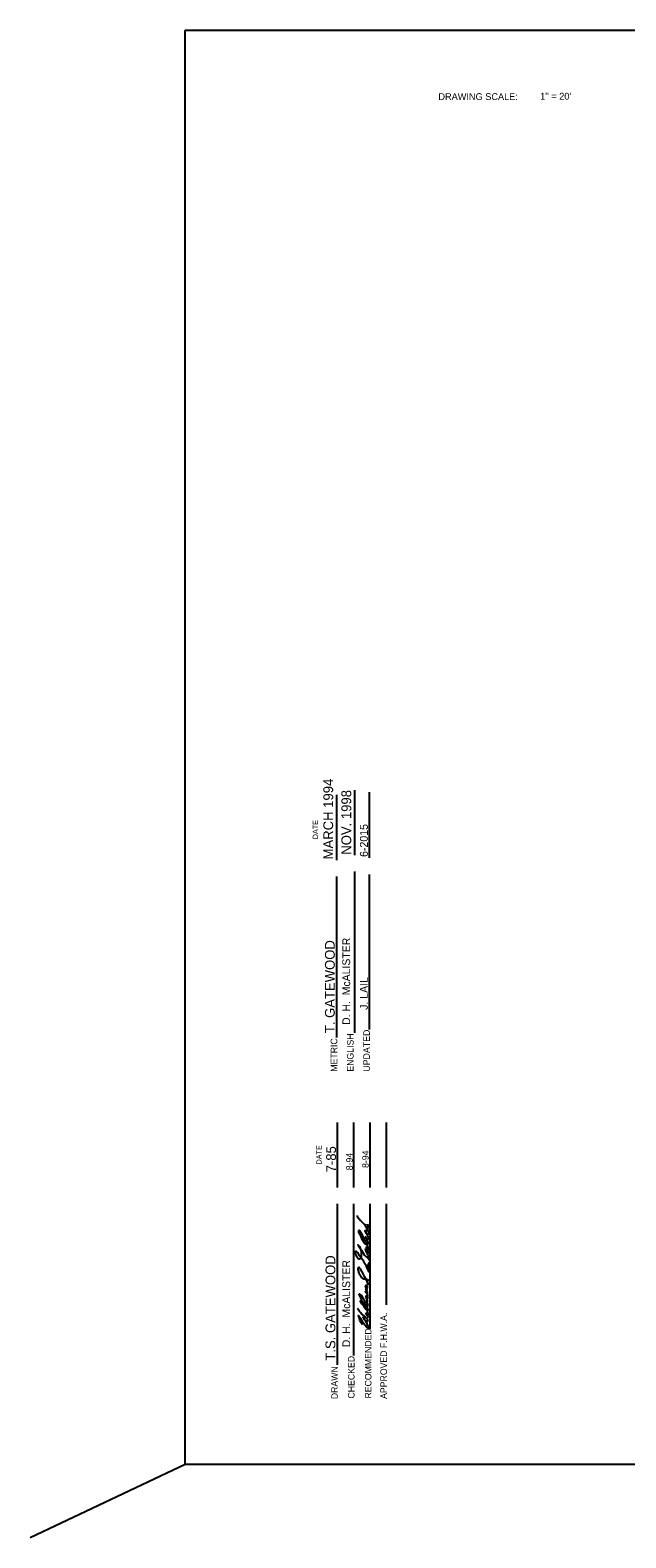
# Model space of a CAD drawing. Extents: x 997.6 to 1036.6, y 998.9 to 1022.6.
# Drawn here: x 997.62 to 1006.75, y 998.88 to 1022 of the extents above; entities that cross this region are included whole.
import ezdxf

# ---------------------------------------------------------------- set-up
doc = ezdxf.new("R2010")
doc.units = 0
for name, color, linetype in [('Level 14', 7, 'Continuous'), ('Level 15', 7, 'Continuous'), ('SB_PL_INFOSTD_PT', 7, 'Continuous')]:
    doc.layers.add(name, color=color, linetype=linetype)

msp = doc.modelspace()

# ---------------------------------------------------------------- linework, layer by layer
at = {"layer": 'Level 14'}
for p, q in [((1000, 1000), (1000, 1022)), ((1000, 1022), (1036, 1022)), ((1000, 1000), (997.624, 998.875)), ((1036, 1000), (1000, 1000))]:
    msp.add_line(p, q, dxfattribs=at)
at = {"layer": 'Level 15'}
for p, q in [((1002.599, 1009.344), (1002.599, 1010.344)), ((1002.322, 1009.271), (1002.322, 1010.271)), ((1002.822, 1009.304), (1002.822, 1010.314)), ((1002.322, 1006.551), (1002.322, 1009.021)), ((1002.599, 1006.623), (1002.599, 1009.094)), ((1002.822, 1006.673), (1002.822, 1009.051)), ((1002.331, 1004.248), (1002.331, 1005.248)), ((1002.581, 1004.248), (1002.581, 1005.248)), ((1002.831, 1004.248), (1002.831, 1005.248)), ((1003.081, 1004.248), (1003.081, 1005.248)), ((1002.331, 1001.528), (1002.331, 1003.998)), ((1002.581, 1001.673), (1002.581, 1003.998)), ((1002.831, 1002.081), (1002.831, 1003.998)), ((1003.081, 1002.448), (1003.081, 1003.998))]:
    msp.add_line(p, q, dxfattribs=at)
for points in [[(1002.814, 1003.162), (1002.784, 1003.25), (1002.755, 1003.303), (1002.768, 1003.272), (1002.785, 1003.243), (1002.802, 1003.236), (1002.802, 1003.272), (1002.782, 1003.32), (1002.773, 1003.334), (1002.776, 1003.317), (1002.789, 1003.301), (1002.801, 1003.299), (1002.804, 1003.317), (1002.794, 1003.359), (1002.751, 1003.446), (1002.747, 1003.453), (1002.69, 1003.557), (1002.674, 1003.583), (1002.666, 1003.591), (1002.656, 1003.582), (1002.663, 1003.548), (1002.714, 1003.441), (1002.752, 1003.391), (1002.772, 1003.378), (1002.788, 1003.377), (1002.801, 1003.383), (1002.801, 1003.41), (1002.782, 1003.454), (1002.761, 1003.492), (1002.782, 1003.458), (1002.801, 1003.453), (1002.806, 1003.463), (1002.796, 1003.508), (1002.778, 1003.542), (1002.758, 1003.574), (1002.758, 1003.588), (1002.772, 1003.588), (1002.764, 1003.575), (1002.77, 1003.55), (1002.777, 1003.539), (1002.798, 1003.531), (1002.81, 1003.547), (1002.806, 1003.577), (1002.777, 1003.631), (1002.693, 1003.732), (1002.689, 1003.735), (1002.649, 1003.782), (1002.639, 1003.805), (1002.638, 1003.821)], [(1002.76, 1003.686), (1002.77, 1003.633), (1002.781, 1003.623), (1002.794, 1003.624), (1002.802, 1003.64), (1002.799, 1003.687)], [(1002.817, 1002.951), (1002.77, 1003.05), (1002.72, 1003.136), (1002.652, 1003.229), (1002.613, 1003.268), (1002.605, 1003.263), (1002.603, 1003.24), (1002.623, 1003.191), (1002.636, 1003.168), (1002.651, 1003.158), (1002.672, 1003.157), (1002.687, 1003.166), (1002.7, 1003.217), (1002.699, 1003.257), (1002.688, 1003.306), (1002.686, 1003.312), (1002.668, 1003.344), (1002.642, 1003.369), (1002.655, 1003.352), (1002.715, 1003.26), (1002.779, 1003.178), (1002.828, 1003.119), (1002.818, 1003.092), (1002.799, 1003.059), (1002.804, 1003.001), (1002.816, 1002.949)], [(1002.802, 1002.751), (1002.794, 1002.79), (1002.776, 1002.827), (1002.73, 1002.915), (1002.684, 1002.995), (1002.652, 1003.02), (1002.643, 1002.999), (1002.648, 1002.976), (1002.664, 1002.923), (1002.689, 1002.885), (1002.723, 1002.853), (1002.775, 1002.842), (1002.811, 1002.827), (1002.827, 1002.792), (1002.819, 1002.783), (1002.815, 1002.779), (1002.808, 1002.751)], [(1002.807, 1002.248), (1002.787, 1002.299), (1002.774, 1002.317), (1002.77, 1002.319), (1002.794, 1002.285), (1002.803, 1002.291), (1002.803, 1002.31), (1002.777, 1002.383), (1002.729, 1002.46), (1002.686, 1002.505), (1002.681, 1002.507), (1002.68, 1002.498), (1002.688, 1002.484), (1002.756, 1002.398), (1002.781, 1002.369), (1002.799, 1002.364), (1002.793, 1002.398), (1002.791, 1002.404), (1002.76, 1002.485), (1002.719, 1002.565), (1002.673, 1002.611), (1002.666, 1002.612), (1002.661, 1002.606), (1002.668, 1002.587), (1002.713, 1002.502), (1002.761, 1002.446), (1002.787, 1002.431), (1002.795, 1002.432), (1002.799, 1002.436), (1002.792, 1002.474), (1002.778, 1002.504), (1002.778, 1002.5), (1002.788, 1002.489), (1002.792, 1002.502), (1002.777, 1002.547), (1002.766, 1002.581), (1002.786, 1002.539), (1002.796, 1002.544), (1002.792, 1002.574), (1002.784, 1002.584), (1002.775, 1002.589), (1002.792, 1002.572), (1002.798, 1002.598), (1002.763, 1002.647), (1002.76, 1002.656), (1002.77, 1002.658), (1002.792, 1002.634), (1002.783, 1002.662), (1002.781, 1002.667), (1002.766, 1002.689), (1002.785, 1002.673), (1002.776, 1002.698), (1002.759, 1002.734), (1002.773, 1002.71), (1002.786, 1002.706), (1002.792, 1002.715), (1002.782, 1002.74), (1002.765, 1002.756)], [(1002.717, 1002.142), (1002.676, 1002.213), (1002.656, 1002.287), (1002.696, 1002.22), (1002.752, 1002.141), (1002.792, 1002.099), (1002.81, 1002.095), (1002.805, 1002.119), (1002.767, 1002.191), (1002.724, 1002.261), (1002.75, 1002.217), (1002.783, 1002.196), (1002.797, 1002.2), (1002.788, 1002.228), (1002.763, 1002.257), (1002.759, 1002.261), (1002.683, 1002.331), (1002.638, 1002.394)]]:
    msp.add_spline(points, degree=3, dxfattribs=at)

# ---------------------------------------------------------------- texts
for s, p in [('DRAWING SCALE:', (1003.878, 1020.928)), ("1'' = 20'", (1005.437, 1020.934))]:
    msp.add_text(s, height=0.105, dxfattribs=at).set_placement(p)
for s, height, rotation, p in [('MARCH 1994', 0.15, 90, (1002.265, 1009.281)), ('NOV. 1998', 0.15, 90, (1002.542, 1009.353)), ('DATE', 0.08, 90, (1002.032, 1009.59)), ('6-2015', 0.1212, 90, (1002.797, 1009.319)), ('T. GATEWOOD', 0.15, 90, (1002.29, 1006.616)), (' D. H.  McALISTER', 0.12, 90, (1002.526, 1006.698)), ('J. LAIL', 0.1212, 90, (1002.796, 1006.973)), ('UPDATED', 0.101, 90, (1002.828, 1006.025)), ('METRIC', 0.1, 90, (1002.328, 1006.025)), ('ENGLISH', 0.1, 90, (1002.578, 1006.025)), ('DATE', 0.08, 90, (1002.088, 1004.602)), ('7-85', 0.15, 90, (1002.309, 1004.481)), ('8-94', 0.1, 90, (1002.564, 1004.513)), ('8-94', 0.1, 90, (1002.81, 1004.549)), ('.', 0.0515, 269.9999, (1002.657, 1003.609)), ('T.S. GATEWOOD', 0.15, 90, (1002.299, 1001.593)), (' D. H.  McALISTER', 0.12, 90, (1002.526, 1001.754)), ('.', 0.0515, 269.9999, (1002.77, 1002.862)), ('.', 0.0515, 269.9999, (1002.691, 1002.577)), ('.', 0.0515, 269.9999, (1002.671, 1002.381)), ('APPROVED F.H.W.A.', 0.1, 90, (1003.089, 1001.006)), ('RECOMMENDED', 0.1, 90, (1002.852, 1001.012)), ('CHECKED', 0.1, 90, (1002.593, 1001.012)), ('DRAWN', 0.1, 90, (1002.337, 1001.002))]:
    msp.add_text(s, height=height, rotation=rotation, dxfattribs=at).set_placement(p)
at = {"layer": 'SB_PL_INFOSTD_PT'}
msp.add_text('CELL:SP', height=0.0005, dxfattribs=at).set_placement((1000.001, 999.999))

doc.saveas('drawing.dxf')
